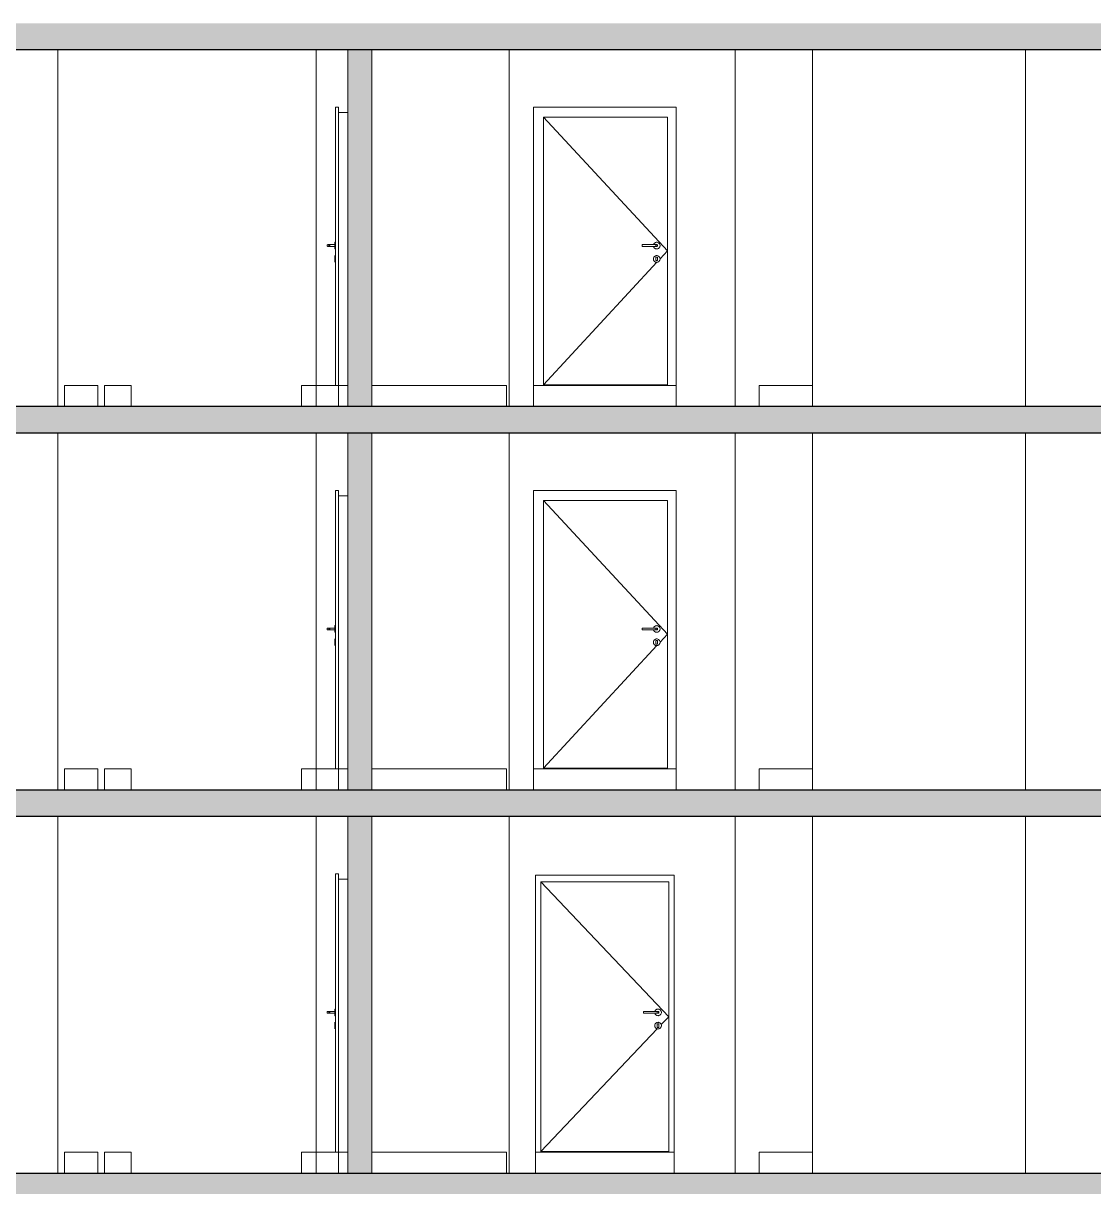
# Model space of a CAD drawing. Header units: metres. Extents: x -4.8 to 35.9, y -7 to 21.5.
# Drawn here: x 3.61 to 11.65, y 2.77 to 11.51 of the extents above; entities that cross this region are included whole.
import ezdxf

# ---------------------------------------------------------------- set-up
doc = ezdxf.new("R2010")
doc.units = ezdxf.units.M
doc.header["$MEASUREMENT"] = 0
doc.set_wipeout_variables(frame=1)
doc.linetypes.add('Wipeout_Contour', pattern=[1, 0, -1])
for name, color, linetype in [('E_Schnitt E RB_1_0', 7, 'Continuous'), ('E_Schnitt E RB_1_120 Wand Innen tragend', 7, 'Continuous'), ('E_Schnitt E RB_1_150 Stütze', 7, 'Continuous'), ('E_Schnitt E RB_1_210 Decke', 7, 'Continuous'), ('E_Schnitt E RB_1_270 Deckendurchbruchsymbol', 7, 'Continuous')]:
    doc.layers.add(name, color=color, linetype=linetype)

msp = doc.modelspace()

# ---------------------------------------------------------------- wipeouts: each hides what was drawn before it
at = {"color": 254, "linetype": 'Wipeout_Contour', "lineweight": 0, "ltscale": 109.05175}
msp.add_wipeout([(-4.7741, -6.95), (35.8884, -6.95), (35.8884, 21.5), (-4.7741, 21.5)], dxfattribs=at).dxf.layer = 'E_Schnitt E RB_1_0'

# ---------------------------------------------------------------- next in the draw order: hatches: boundary and pattern name
at = {"layer": 'E_Schnitt E RB_1_120 Wand Innen tragend', "linetype": 'Continuous', "lineweight": 0, "true_color": 0x000000}
for points in [[(6.045, 11.31), (6.045, 8.63), (6.225, 8.63), (6.225, 11.31)], [(6.045, 8.43), (6.045, 5.75), (6.225, 5.75), (6.225, 8.43)], [(6.045, 5.55), (6.045, 2.87), (6.225, 2.87), (6.225, 5.55)]]:
    msp.add_hatch(color=18, dxfattribs=at).paths.add_polyline_path(points)
at = {"layer": 'E_Schnitt E RB_1_210 Decke', "linetype": 'Continuous', "lineweight": 0, "true_color": 0x000000}
for points in [[(0.13, 11.51), (0.13, 11.31), (14.87, 11.31), (14.87, 11.51)], [(0.13, 8.43), (14.87, 8.43), (14.87, 8.63), (0.13, 8.63)], [(0.13, 5.55), (14.87, 5.55), (14.87, 5.75), (0.13, 5.75)], [(0.13, 2.67), (14.87, 2.67), (14.87, 2.87), (0.13, 2.87)]]:
    msp.add_hatch(color=18, dxfattribs=at).paths.add_polyline_path(points)

# ---------------------------------------------------------------- next in the draw order: linework, layer by layer
at = {"layer": 'E_Schnitt E RB_1_120 Wand Innen tragend', "color": 7, "linetype": 'Continuous', "lineweight": 18, "ltscale": 1000}
for p, q in [((3.865, 8.63), (3.865, 11.31)), ((5.805, 11.31), (5.805, 8.63)), ((6.045, 11.31), (6.045, 8.63)), ((6.225, 11.31), (6.225, 8.63)), ((7.255, 8.63), (7.255, 11.31)), ((8.955, 11.31), (8.955, 8.63)), ((3.865, 5.75), (3.865, 8.43)), ((5.805, 8.43), (5.805, 5.75)), ((6.045, 8.43), (6.045, 5.75)), ((6.225, 8.43), (6.225, 5.75)), ((7.255, 5.75), (7.255, 8.43)), ((8.955, 8.43), (8.955, 5.75)), ((3.865, 2.87), (3.865, 5.55)), ((5.805, 5.55), (5.805, 2.87)), ((6.045, 5.55), (6.045, 2.87)), ((6.225, 5.55), (6.225, 2.87)), ((7.255, 2.87), (7.255, 5.55)), ((8.955, 5.55), (8.955, 2.87))]:
    msp.add_line(p, q, dxfattribs=at)
at = {"layer": 'E_Schnitt E RB_1_120 Wand Innen tragend', "color": 7, "linetype": 'Continuous', "lineweight": 13, "ltscale": 1000}
for p, q in [((5.95, 8.79), (5.95, 10.88)), ((5.975, 10.88), (5.95, 10.88)), ((5.975, 8.79), (5.975, 10.88)), ((6.015, 10.84), (5.975, 10.84)), ((6.045, 10.84), (6.015, 10.84)), ((7.44, 8.79), (7.44, 10.88)), ((7.44, 10.88), (8.51, 10.88)), ((8.51, 10.88), (8.51, 8.79)), ((7.515, 8.795), (7.515, 10.805)), ((7.515, 10.805), (8.445, 10.805)), ((7.515, 10.805), (8.445, 9.8)), ((8.445, 10.805), (8.445, 8.795)), ((5.8881, 9.8412), (5.888, 9.84)), ((5.888, 9.84), (5.8881, 9.8388)), ((5.8884, 9.8424), (5.8881, 9.8412)), ((5.8881, 9.8388), (5.8884, 9.8376)), ((5.8889, 9.8435), (5.8884, 9.8424)), ((5.8884, 9.8376), (5.8889, 9.8365)), ((5.8896, 9.8445), (5.8889, 9.8435)), ((5.8889, 9.8365), (5.8896, 9.8355)), ((5.8905, 9.8454), (5.8896, 9.8445)), ((5.8896, 9.8355), (5.8905, 9.8346)), ((5.8915, 9.8461), (5.8905, 9.8454)), ((5.8905, 9.8346), (5.8915, 9.8339)), ((5.8926, 9.8466), (5.8915, 9.8461)), ((5.8915, 9.8339), (5.8926, 9.8334)), ((5.8938, 9.8469), (5.8926, 9.8466)), ((5.8926, 9.8334), (5.8938, 9.8331)), ((5.895, 9.847), (5.8938, 9.8469)), ((5.8938, 9.8331), (5.895, 9.833)), ((5.8962, 9.8469), (5.895, 9.847)), ((5.8975, 9.847), (5.895, 9.847)), ((5.895, 9.833), (5.8962, 9.8331)), ((5.8975, 9.833), (5.895, 9.833)), ((5.8974, 9.8466), (5.8962, 9.8469)), ((5.8962, 9.8331), (5.8974, 9.8334)), ((5.8985, 9.8461), (5.8974, 9.8466)), ((5.8974, 9.8334), (5.8985, 9.8339)), ((5.9045, 9.847), (5.8975, 9.847)), ((5.9045, 9.833), (5.8975, 9.833)), ((5.8995, 9.8454), (5.8985, 9.8461)), ((5.8985, 9.8339), (5.8995, 9.8346)), ((5.9004, 9.8445), (5.8995, 9.8454)), ((5.8995, 9.8346), (5.9004, 9.8355)), ((5.9011, 9.8435), (5.9004, 9.8445)), ((5.9004, 9.8355), (5.9011, 9.8365)), ((5.9016, 9.8454), (5.9007, 9.8461)), ((5.9007, 9.8339), (5.9016, 9.8346)), ((5.9016, 9.8424), (5.9011, 9.8435)), ((5.9011, 9.8365), (5.9016, 9.8376)), ((5.9024, 9.8445), (5.9016, 9.8454)), ((5.9019, 9.8412), (5.9016, 9.8424)), ((5.9016, 9.8376), (5.9019, 9.8388)), ((5.9016, 9.8346), (5.9024, 9.8355)), ((5.902, 9.84), (5.9019, 9.8412)), ((5.9019, 9.8388), (5.902, 9.84)), ((5.903, 9.8435), (5.9024, 9.8445)), ((5.9024, 9.8355), (5.903, 9.8365)), ((5.9034, 9.8424), (5.903, 9.8435)), ((5.903, 9.8365), (5.9034, 9.8376)), ((5.9037, 9.8412), (5.9034, 9.8424)), ((5.9034, 9.8376), (5.9037, 9.8388)), ((5.9038, 9.84), (5.9037, 9.8412)), ((5.9037, 9.8388), (5.9038, 9.84)), ((5.914, 9.847), (5.9045, 9.847)), ((5.914, 9.833), (5.9045, 9.833)), ((5.9068, 9.8454), (5.9063, 9.8461)), ((5.9063, 9.8339), (5.9068, 9.8346)), ((5.9073, 9.8445), (5.9068, 9.8454)), ((5.9068, 9.8346), (5.9073, 9.8355)), ((5.9076, 9.8435), (5.9073, 9.8445)), ((5.9073, 9.8355), (5.9076, 9.8365)), ((5.9079, 9.8424), (5.9076, 9.8435)), ((5.9076, 9.8365), (5.9079, 9.8376)), ((5.9081, 9.8412), (5.9079, 9.8424)), ((5.9079, 9.8376), (5.9081, 9.8388)), ((5.9081, 9.84), (5.9081, 9.8412)), ((5.9081, 9.8388), (5.9081, 9.84)), ((5.945, 9.847), (5.914, 9.847)), ((5.945, 9.833), (5.914, 9.833)), ((5.945, 9.8646), (5.945, 9.865)), ((5.95, 9.865), (5.945, 9.865)), ((5.945, 9.8635), (5.945, 9.8646)), ((5.945, 9.8617), (5.945, 9.8635)), ((5.945, 9.8592), (5.945, 9.8617)), ((5.945, 9.8561), (5.945, 9.8592)), ((5.945, 9.8525), (5.945, 9.8561)), ((5.945, 9.8486), (5.945, 9.8525)), ((5.945, 9.8443), (5.945, 9.8486)), ((5.945, 9.84), (5.945, 9.8443)), ((5.945, 9.8357), (5.945, 9.84)), ((5.945, 9.8314), (5.945, 9.8357)), ((5.945, 9.8275), (5.945, 9.8314)), ((5.945, 9.8239), (5.945, 9.8275)), ((5.945, 9.8208), (5.945, 9.8239)), ((5.945, 9.8183), (5.945, 9.8208)), ((5.945, 9.8165), (5.945, 9.8183)), ((5.945, 9.8154), (5.945, 9.8165)), ((5.945, 9.815), (5.945, 9.8154)), ((5.95, 9.815), (5.945, 9.815)), ((8.255, 9.847), (8.255, 9.8469)), ((8.346, 9.847), (8.255, 9.847)), ((8.255, 9.8469), (8.255, 9.8466)), ((8.255, 9.8466), (8.255, 9.8461)), ((8.255, 9.8461), (8.255, 9.8454)), ((8.255, 9.8454), (8.255, 9.8445)), ((8.255, 9.8445), (8.255, 9.8435)), ((8.255, 9.8435), (8.255, 9.8424)), ((8.255, 9.8424), (8.255, 9.8412)), ((8.255, 9.8412), (8.255, 9.84)), ((8.255, 9.84), (8.255, 9.8388)), ((8.255, 9.8388), (8.255, 9.8376)), ((8.255, 9.8376), (8.255, 9.8365)), ((8.255, 9.8365), (8.255, 9.8355)), ((8.255, 9.8355), (8.255, 9.8346)), ((8.255, 9.8346), (8.255, 9.8339)), ((8.255, 9.8339), (8.255, 9.8334)), ((8.255, 9.8334), (8.255, 9.8331)), ((8.255, 9.8331), (8.255, 9.833)), ((8.346, 9.833), (8.255, 9.833)), ((8.3411, 9.847), (8.3415, 9.8486)), ((8.3415, 9.8314), (8.3411, 9.833)), ((8.3415, 9.8486), (8.3433, 9.8525)), ((8.3433, 9.8275), (8.3415, 9.8314)), ((8.3433, 9.8525), (8.3458, 9.8561)), ((8.3458, 9.8239), (8.3433, 9.8275)), ((8.3458, 9.8561), (8.3489, 9.8592)), ((8.3489, 9.8208), (8.3458, 9.8239)), ((8.3555, 9.847), (8.346, 9.847)), ((8.3555, 9.833), (8.346, 9.833)), ((8.3489, 9.8592), (8.3525, 9.8617)), ((8.3525, 9.8183), (8.3489, 9.8208)), ((8.3525, 9.8617), (8.3564, 9.8635)), ((8.3564, 9.8165), (8.3525, 9.8183)), ((8.3625, 9.847), (8.3555, 9.847)), ((8.3625, 9.833), (8.3555, 9.833)), ((8.3564, 9.8635), (8.3607, 9.8646)), ((8.3607, 9.8154), (8.3564, 9.8165)), ((8.3573, 9.8461), (8.3578, 9.8454)), ((8.3578, 9.8346), (8.3573, 9.8339)), ((8.3578, 9.8454), (8.3583, 9.8445)), ((8.3583, 9.8355), (8.3578, 9.8346)), ((8.3583, 9.8445), (8.3586, 9.8435)), ((8.3586, 9.8365), (8.3583, 9.8355)), ((8.3586, 9.8435), (8.3589, 9.8424)), ((8.3589, 9.8376), (8.3586, 9.8365)), ((8.3589, 9.8424), (8.3591, 9.8412)), ((8.3591, 9.8388), (8.3589, 9.8376)), ((8.3591, 9.8412), (8.3591, 9.84)), ((8.3591, 9.84), (8.3591, 9.8388)), ((8.3607, 9.8646), (8.365, 9.865)), ((8.365, 9.815), (8.3607, 9.8154)), ((8.365, 9.847), (8.3625, 9.847)), ((8.365, 9.833), (8.3625, 9.833)), ((8.365, 9.865), (8.3693, 9.8646)), ((8.365, 9.847), (8.3662, 9.8469)), ((8.3662, 9.8331), (8.365, 9.833)), ((8.3693, 9.8154), (8.365, 9.815)), ((8.3656, 9.8461), (8.3665, 9.8454)), ((8.3665, 9.8346), (8.3656, 9.8339)), ((8.3662, 9.8469), (8.3674, 9.8466)), ((8.3674, 9.8334), (8.3662, 9.8331)), ((8.3665, 9.8454), (8.3673, 9.8445)), ((8.3673, 9.8355), (8.3665, 9.8346)), ((8.3673, 9.8445), (8.3679, 9.8435)), ((8.3679, 9.8365), (8.3673, 9.8355)), ((8.3674, 9.8466), (8.3685, 9.8461)), ((8.3685, 9.8339), (8.3674, 9.8334)), ((8.3679, 9.8435), (8.3684, 9.8424)), ((8.3684, 9.8376), (8.3679, 9.8365)), ((8.3684, 9.8424), (8.3686, 9.8412)), ((8.3686, 9.8388), (8.3684, 9.8376)), ((8.3685, 9.8461), (8.3695, 9.8454)), ((8.3695, 9.8346), (8.3685, 9.8339)), ((8.3686, 9.8412), (8.3687, 9.84)), ((8.3687, 9.84), (8.3686, 9.8388)), ((8.3693, 9.8646), (8.3736, 9.8635)), ((8.3736, 9.8165), (8.3693, 9.8154)), ((8.3695, 9.8454), (8.3704, 9.8445)), ((8.3704, 9.8355), (8.3695, 9.8346)), ((8.3704, 9.8445), (8.3711, 9.8435)), ((8.3711, 9.8365), (8.3704, 9.8355)), ((8.3711, 9.8435), (8.3716, 9.8424)), ((8.3716, 9.8376), (8.3711, 9.8365)), ((8.3716, 9.8424), (8.3719, 9.8412)), ((8.3719, 9.8388), (8.3716, 9.8376)), ((8.3719, 9.8412), (8.372, 9.84)), ((8.372, 9.84), (8.3719, 9.8388)), ((8.3736, 9.8635), (8.3775, 9.8617)), ((8.3775, 9.8183), (8.3736, 9.8165)), ((8.3775, 9.8617), (8.3811, 9.8592)), ((8.3811, 9.8208), (8.3775, 9.8183)), ((8.3811, 9.8592), (8.3842, 9.8561)), ((8.3842, 9.8239), (8.3811, 9.8208)), ((8.3842, 9.8561), (8.3867, 9.8525)), ((8.3867, 9.8275), (8.3842, 9.8239)), ((8.3867, 9.8525), (8.3885, 9.8486)), ((8.3885, 9.8314), (8.3867, 9.8275)), ((8.3885, 9.8486), (8.3896, 9.8443)), ((8.3896, 9.8357), (8.3885, 9.8314)), ((8.3896, 9.8443), (8.39, 9.84)), ((8.39, 9.84), (8.3896, 9.8357)), ((8.39, 9.7405), (8.445, 9.8)), ((5.945, 9.7646), (5.945, 9.765)), ((5.945, 9.7635), (5.945, 9.7646)), ((5.945, 9.7617), (5.945, 9.7635)), ((5.945, 9.7592), (5.945, 9.7617)), ((5.945, 9.7561), (5.945, 9.7592)), ((5.945, 9.7525), (5.945, 9.7561)), ((5.945, 9.7486), (5.945, 9.7525)), ((5.945, 9.7443), (5.945, 9.7486)), ((5.945, 9.74), (5.945, 9.7443)), ((5.945, 9.7357), (5.945, 9.74)), ((5.945, 9.7314), (5.945, 9.7357)), ((5.945, 9.7275), (5.945, 9.7314)), ((5.945, 9.7239), (5.945, 9.7275)), ((5.945, 9.7208), (5.945, 9.7239)), ((5.945, 9.7183), (5.945, 9.7208)), ((5.945, 9.7165), (5.945, 9.7183)), ((5.945, 9.7154), (5.945, 9.7165)), ((5.945, 9.715), (5.945, 9.7154)), ((7.515, 8.795), (8.3665, 9.7151)), ((8.34, 9.74), (8.3404, 9.7443)), ((8.3404, 9.7357), (8.34, 9.74)), ((8.3404, 9.7443), (8.3415, 9.7486)), ((8.3415, 9.7314), (8.3404, 9.7357)), ((8.3415, 9.7486), (8.3433, 9.7525)), ((8.3433, 9.7275), (8.3415, 9.7314)), ((8.3433, 9.7525), (8.3458, 9.7561)), ((8.3458, 9.7239), (8.3433, 9.7275)), ((8.3458, 9.7561), (8.3489, 9.7592)), ((8.3489, 9.7208), (8.3458, 9.7239)), ((8.3489, 9.7592), (8.3525, 9.7617)), ((8.3525, 9.7183), (8.3489, 9.7208)), ((8.3525, 9.7617), (8.3564, 9.7635)), ((8.3564, 9.7165), (8.3525, 9.7183)), ((8.3564, 9.7635), (8.3607, 9.7646)), ((8.3607, 9.7154), (8.3564, 9.7165)), ((8.371, 9.753), (8.359, 9.753)), ((8.359, 9.753), (8.359, 9.727)), ((8.359, 9.727), (8.371, 9.727)), ((8.3607, 9.7646), (8.365, 9.765)), ((8.365, 9.715), (8.3607, 9.7154)), ((8.365, 9.765), (8.3693, 9.7646)), ((8.3693, 9.7154), (8.365, 9.715)), ((8.3693, 9.7646), (8.3736, 9.7635)), ((8.3736, 9.7165), (8.3693, 9.7154)), ((8.371, 9.727), (8.371, 9.753)), ((8.3736, 9.7635), (8.3775, 9.7617)), ((8.3775, 9.7183), (8.3736, 9.7165)), ((8.3775, 9.7617), (8.3811, 9.7592)), ((8.3811, 9.7208), (8.3775, 9.7183)), ((8.3811, 9.7592), (8.3842, 9.7561)), ((8.3842, 9.7239), (8.3811, 9.7208)), ((8.3842, 9.7561), (8.3867, 9.7525)), ((8.3867, 9.7275), (8.3842, 9.7239)), ((8.3867, 9.7525), (8.3885, 9.7486)), ((8.3885, 9.7314), (8.3867, 9.7275)), ((8.3885, 9.7486), (8.3896, 9.7443)), ((8.3896, 9.7357), (8.3885, 9.7314)), ((8.3896, 9.7443), (8.39, 9.74)), ((8.39, 9.74), (8.3896, 9.7357)), ((5.975, 8.63), (5.975, 8.79)), ((7.44, 8.63), (7.44, 8.79)), ((7.48, 8.79), (7.44, 8.79)), ((7.515, 8.79), (7.48, 8.79)), ((8.445, 8.795), (7.515, 8.795)), ((7.515, 8.795), (7.515, 8.79)), ((7.515, 8.79), (8.445, 8.79)), ((7.53, 8.795), (7.53, 8.79)), ((8.43, 8.79), (8.43, 8.795)), ((8.445, 8.79), (8.445, 8.795)), ((8.47, 8.79), (8.445, 8.79)), ((8.51, 8.79), (8.47, 8.79)), ((8.51, 8.79), (8.51, 8.63)), ((5.95, 5.91), (5.95, 8)), ((5.975, 8), (5.95, 8)), ((5.975, 5.91), (5.975, 8)), ((6.015, 7.96), (5.975, 7.96)), ((6.045, 7.96), (6.015, 7.96)), ((7.44, 5.91), (7.44, 8)), ((7.44, 8), (8.51, 8)), ((8.51, 8), (8.51, 5.91)), ((7.515, 5.915), (7.515, 7.925)), ((7.515, 7.925), (8.445, 7.925)), ((7.515, 7.925), (8.445, 6.92)), ((8.445, 7.925), (8.445, 5.915)), ((5.8881, 6.9612), (5.888, 6.96)), ((5.888, 6.96), (5.8881, 6.9588)), ((5.8884, 6.9624), (5.8881, 6.9612)), ((5.8881, 6.9588), (5.8884, 6.9576)), ((5.8889, 6.9635), (5.8884, 6.9624)), ((5.8884, 6.9576), (5.8889, 6.9565)), ((5.8896, 6.9645), (5.8889, 6.9635)), ((5.8889, 6.9565), (5.8896, 6.9555)), ((5.8905, 6.9654), (5.8896, 6.9645)), ((5.8896, 6.9555), (5.8905, 6.9546)), ((5.8915, 6.9661), (5.8905, 6.9654)), ((5.8905, 6.9546), (5.8915, 6.9539)), ((5.8926, 6.9666), (5.8915, 6.9661)), ((5.8915, 6.9539), (5.8926, 6.9534)), ((5.8938, 6.9669), (5.8926, 6.9666)), ((5.8926, 6.9534), (5.8938, 6.9531)), ((5.895, 6.967), (5.8938, 6.9669)), ((5.8938, 6.9531), (5.895, 6.953)), ((5.8962, 6.9669), (5.895, 6.967)), ((5.8975, 6.967), (5.895, 6.967)), ((5.895, 6.953), (5.8962, 6.9531)), ((5.8975, 6.953), (5.895, 6.953)), ((5.8974, 6.9666), (5.8962, 6.9669)), ((5.8962, 6.9531), (5.8974, 6.9534)), ((5.8985, 6.9661), (5.8974, 6.9666)), ((5.8974, 6.9534), (5.8985, 6.9539)), ((5.9045, 6.967), (5.8975, 6.967)), ((5.9045, 6.953), (5.8975, 6.953)), ((5.8995, 6.9654), (5.8985, 6.9661)), ((5.8985, 6.9539), (5.8995, 6.9546)), ((5.9004, 6.9645), (5.8995, 6.9654)), ((5.8995, 6.9546), (5.9004, 6.9555)), ((5.9011, 6.9635), (5.9004, 6.9645)), ((5.9004, 6.9555), (5.9011, 6.9565)), ((5.9016, 6.9654), (5.9007, 6.9661)), ((5.9007, 6.9539), (5.9016, 6.9546)), ((5.9016, 6.9624), (5.9011, 6.9635)), ((5.9011, 6.9565), (5.9016, 6.9576)), ((5.9024, 6.9645), (5.9016, 6.9654)), ((5.9019, 6.9612), (5.9016, 6.9624)), ((5.9016, 6.9576), (5.9019, 6.9588)), ((5.9016, 6.9546), (5.9024, 6.9555)), ((5.902, 6.96), (5.9019, 6.9612)), ((5.9019, 6.9588), (5.902, 6.96)), ((5.903, 6.9635), (5.9024, 6.9645)), ((5.9024, 6.9555), (5.903, 6.9565)), ((5.9034, 6.9624), (5.903, 6.9635)), ((5.903, 6.9565), (5.9034, 6.9576)), ((5.9037, 6.9612), (5.9034, 6.9624)), ((5.9034, 6.9576), (5.9037, 6.9588)), ((5.9038, 6.96), (5.9037, 6.9612)), ((5.9037, 6.9588), (5.9038, 6.96)), ((5.914, 6.967), (5.9045, 6.967)), ((5.914, 6.953), (5.9045, 6.953)), ((5.9068, 6.9654), (5.9063, 6.9661)), ((5.9063, 6.9539), (5.9068, 6.9546)), ((5.9073, 6.9645), (5.9068, 6.9654)), ((5.9068, 6.9546), (5.9073, 6.9555)), ((5.9076, 6.9635), (5.9073, 6.9645)), ((5.9073, 6.9555), (5.9076, 6.9565)), ((5.9079, 6.9624), (5.9076, 6.9635)), ((5.9076, 6.9565), (5.9079, 6.9576)), ((5.9081, 6.9612), (5.9079, 6.9624)), ((5.9079, 6.9576), (5.9081, 6.9588)), ((5.9081, 6.96), (5.9081, 6.9612)), ((5.9081, 6.9588), (5.9081, 6.96)), ((5.945, 6.967), (5.914, 6.967)), ((5.945, 6.953), (5.914, 6.953)), ((5.945, 6.9846), (5.945, 6.985)), ((5.95, 6.985), (5.945, 6.985)), ((5.945, 6.9835), (5.945, 6.9846)), ((5.945, 6.9817), (5.945, 6.9835)), ((5.945, 6.9792), (5.945, 6.9817)), ((5.945, 6.9761), (5.945, 6.9792)), ((5.945, 6.9725), (5.945, 6.9761)), ((5.945, 6.9686), (5.945, 6.9725)), ((5.945, 6.9643), (5.945, 6.9686)), ((5.945, 6.96), (5.945, 6.9643)), ((5.945, 6.9557), (5.945, 6.96)), ((5.945, 6.9514), (5.945, 6.9557)), ((5.945, 6.9475), (5.945, 6.9514)), ((5.945, 6.9439), (5.945, 6.9475)), ((5.945, 6.9408), (5.945, 6.9439)), ((5.945, 6.9383), (5.945, 6.9408)), ((5.945, 6.9365), (5.945, 6.9383)), ((5.945, 6.9354), (5.945, 6.9365)), ((5.945, 6.935), (5.945, 6.9354)), ((5.95, 6.935), (5.945, 6.935)), ((8.255, 6.967), (8.255, 6.9669)), ((8.346, 6.967), (8.255, 6.967)), ((8.255, 6.9669), (8.255, 6.9666)), ((8.255, 6.9666), (8.255, 6.9661)), ((8.255, 6.9661), (8.255, 6.9654)), ((8.255, 6.9654), (8.255, 6.9645)), ((8.255, 6.9645), (8.255, 6.9635)), ((8.255, 6.9635), (8.255, 6.9624)), ((8.255, 6.9624), (8.255, 6.9612)), ((8.255, 6.9612), (8.255, 6.96)), ((8.255, 6.96), (8.255, 6.9588)), ((8.255, 6.9588), (8.255, 6.9576)), ((8.255, 6.9576), (8.255, 6.9565)), ((8.255, 6.9565), (8.255, 6.9555)), ((8.255, 6.9555), (8.255, 6.9546)), ((8.255, 6.9546), (8.255, 6.9539)), ((8.255, 6.9539), (8.255, 6.9534)), ((8.255, 6.9534), (8.255, 6.9531)), ((8.255, 6.9531), (8.255, 6.953)), ((8.346, 6.953), (8.255, 6.953)), ((8.3411, 6.967), (8.3415, 6.9686)), ((8.3415, 6.9514), (8.3411, 6.953)), ((8.3415, 6.9686), (8.3433, 6.9725)), ((8.3433, 6.9475), (8.3415, 6.9514)), ((8.3433, 6.9725), (8.3458, 6.9761)), ((8.3458, 6.9439), (8.3433, 6.9475)), ((8.3458, 6.9761), (8.3489, 6.9792)), ((8.3489, 6.9408), (8.3458, 6.9439)), ((8.3555, 6.967), (8.346, 6.967)), ((8.3555, 6.953), (8.346, 6.953)), ((8.3489, 6.9792), (8.3525, 6.9817)), ((8.3525, 6.9383), (8.3489, 6.9408)), ((8.3525, 6.9817), (8.3564, 6.9835)), ((8.3564, 6.9365), (8.3525, 6.9383)), ((8.3625, 6.967), (8.3555, 6.967)), ((8.3625, 6.953), (8.3555, 6.953)), ((8.3564, 6.9835), (8.3607, 6.9846)), ((8.3607, 6.9354), (8.3564, 6.9365)), ((8.3573, 6.9661), (8.3578, 6.9654)), ((8.3578, 6.9546), (8.3573, 6.9539)), ((8.3578, 6.9654), (8.3583, 6.9645)), ((8.3583, 6.9555), (8.3578, 6.9546)), ((8.3583, 6.9645), (8.3586, 6.9635)), ((8.3586, 6.9565), (8.3583, 6.9555)), ((8.3586, 6.9635), (8.3589, 6.9624)), ((8.3589, 6.9576), (8.3586, 6.9565)), ((8.3589, 6.9624), (8.3591, 6.9612)), ((8.3591, 6.9588), (8.3589, 6.9576)), ((8.3591, 6.9612), (8.3591, 6.96)), ((8.3591, 6.96), (8.3591, 6.9588)), ((8.3607, 6.9846), (8.365, 6.985)), ((8.365, 6.935), (8.3607, 6.9354)), ((8.365, 6.967), (8.3625, 6.967)), ((8.365, 6.953), (8.3625, 6.953)), ((8.365, 6.985), (8.3693, 6.9846)), ((8.365, 6.967), (8.3662, 6.9669)), ((8.3662, 6.9531), (8.365, 6.953)), ((8.3693, 6.9354), (8.365, 6.935)), ((8.3656, 6.9661), (8.3665, 6.9654)), ((8.3665, 6.9546), (8.3656, 6.9539)), ((8.3662, 6.9669), (8.3674, 6.9666)), ((8.3674, 6.9534), (8.3662, 6.9531)), ((8.3665, 6.9654), (8.3673, 6.9645)), ((8.3673, 6.9555), (8.3665, 6.9546)), ((8.3673, 6.9645), (8.3679, 6.9635)), ((8.3679, 6.9565), (8.3673, 6.9555)), ((8.3674, 6.9666), (8.3685, 6.9661)), ((8.3685, 6.9539), (8.3674, 6.9534)), ((8.3679, 6.9635), (8.3684, 6.9624)), ((8.3684, 6.9576), (8.3679, 6.9565)), ((8.3684, 6.9624), (8.3686, 6.9612)), ((8.3686, 6.9588), (8.3684, 6.9576)), ((8.3685, 6.9661), (8.3695, 6.9654)), ((8.3695, 6.9546), (8.3685, 6.9539)), ((8.3686, 6.9612), (8.3687, 6.96)), ((8.3687, 6.96), (8.3686, 6.9588)), ((8.3693, 6.9846), (8.3736, 6.9835)), ((8.3736, 6.9365), (8.3693, 6.9354)), ((8.3695, 6.9654), (8.3704, 6.9645)), ((8.3704, 6.9555), (8.3695, 6.9546)), ((8.3704, 6.9645), (8.3711, 6.9635)), ((8.3711, 6.9565), (8.3704, 6.9555)), ((8.3711, 6.9635), (8.3716, 6.9624)), ((8.3716, 6.9576), (8.3711, 6.9565)), ((8.3716, 6.9624), (8.3719, 6.9612)), ((8.3719, 6.9588), (8.3716, 6.9576)), ((8.3719, 6.9612), (8.372, 6.96)), ((8.372, 6.96), (8.3719, 6.9588)), ((8.3736, 6.9835), (8.3775, 6.9817)), ((8.3775, 6.9383), (8.3736, 6.9365)), ((8.3775, 6.9817), (8.3811, 6.9792)), ((8.3811, 6.9408), (8.3775, 6.9383)), ((8.3811, 6.9792), (8.3842, 6.9761)), ((8.3842, 6.9439), (8.3811, 6.9408)), ((8.3842, 6.9761), (8.3867, 6.9725)), ((8.3867, 6.9475), (8.3842, 6.9439)), ((8.3867, 6.9725), (8.3885, 6.9686)), ((8.3885, 6.9514), (8.3867, 6.9475)), ((8.3885, 6.9686), (8.3896, 6.9643)), ((8.3896, 6.9557), (8.3885, 6.9514)), ((8.3896, 6.9643), (8.39, 6.96)), ((8.39, 6.96), (8.3896, 6.9557)), ((8.39, 6.8605), (8.445, 6.92)), ((5.945, 6.8846), (5.945, 6.885)), ((5.945, 6.8835), (5.945, 6.8846)), ((5.945, 6.8817), (5.945, 6.8835)), ((5.945, 6.8792), (5.945, 6.8817)), ((5.945, 6.8761), (5.945, 6.8792)), ((5.945, 6.8725), (5.945, 6.8761)), ((5.945, 6.8686), (5.945, 6.8725)), ((5.945, 6.8643), (5.945, 6.8686)), ((5.945, 6.86), (5.945, 6.8643)), ((5.945, 6.8557), (5.945, 6.86)), ((5.945, 6.8514), (5.945, 6.8557)), ((5.945, 6.8475), (5.945, 6.8514)), ((5.945, 6.8439), (5.945, 6.8475)), ((5.945, 6.8408), (5.945, 6.8439)), ((5.945, 6.8383), (5.945, 6.8408)), ((5.945, 6.8365), (5.945, 6.8383)), ((5.945, 6.8354), (5.945, 6.8365)), ((5.945, 6.835), (5.945, 6.8354)), ((7.515, 5.915), (8.3665, 6.8351)), ((8.34, 6.86), (8.3404, 6.8643)), ((8.3404, 6.8557), (8.34, 6.86)), ((8.3404, 6.8643), (8.3415, 6.8686)), ((8.3415, 6.8514), (8.3404, 6.8557)), ((8.3415, 6.8686), (8.3433, 6.8725)), ((8.3433, 6.8475), (8.3415, 6.8514)), ((8.3433, 6.8725), (8.3458, 6.8761)), ((8.3458, 6.8439), (8.3433, 6.8475)), ((8.3458, 6.8761), (8.3489, 6.8792)), ((8.3489, 6.8408), (8.3458, 6.8439)), ((8.3489, 6.8792), (8.3525, 6.8817)), ((8.3525, 6.8383), (8.3489, 6.8408)), ((8.3525, 6.8817), (8.3564, 6.8835)), ((8.3564, 6.8365), (8.3525, 6.8383)), ((8.3564, 6.8835), (8.3607, 6.8846)), ((8.3607, 6.8354), (8.3564, 6.8365)), ((8.371, 6.873), (8.359, 6.873)), ((8.359, 6.873), (8.359, 6.847)), ((8.359, 6.847), (8.371, 6.847)), ((8.3607, 6.8846), (8.365, 6.885)), ((8.365, 6.835), (8.3607, 6.8354)), ((8.365, 6.885), (8.3693, 6.8846)), ((8.3693, 6.8354), (8.365, 6.835)), ((8.3693, 6.8846), (8.3736, 6.8835)), ((8.3736, 6.8365), (8.3693, 6.8354)), ((8.371, 6.847), (8.371, 6.873)), ((8.3736, 6.8835), (8.3775, 6.8817)), ((8.3775, 6.8383), (8.3736, 6.8365)), ((8.3775, 6.8817), (8.3811, 6.8792)), ((8.3811, 6.8408), (8.3775, 6.8383)), ((8.3811, 6.8792), (8.3842, 6.8761)), ((8.3842, 6.8439), (8.3811, 6.8408)), ((8.3842, 6.8761), (8.3867, 6.8725)), ((8.3867, 6.8475), (8.3842, 6.8439)), ((8.3867, 6.8725), (8.3885, 6.8686)), ((8.3885, 6.8514), (8.3867, 6.8475)), ((8.3885, 6.8686), (8.3896, 6.8643)), ((8.3896, 6.8557), (8.3885, 6.8514)), ((8.3896, 6.8643), (8.39, 6.86)), ((8.39, 6.86), (8.3896, 6.8557)), ((5.975, 5.75), (5.975, 5.91)), ((7.44, 5.75), (7.44, 5.91)), ((7.48, 5.91), (7.44, 5.91)), ((7.515, 5.91), (7.48, 5.91)), ((8.445, 5.915), (7.515, 5.915)), ((7.515, 5.915), (7.515, 5.91)), ((7.515, 5.91), (8.445, 5.91)), ((7.53, 5.915), (7.53, 5.91)), ((8.43, 5.91), (8.43, 5.915)), ((8.445, 5.91), (8.445, 5.915)), ((8.47, 5.91), (8.445, 5.91)), ((8.51, 5.91), (8.47, 5.91)), ((8.51, 5.91), (8.51, 5.75)), ((5.95, 3.03), (5.95, 5.12)), ((5.975, 5.12), (5.95, 5.12)), ((5.975, 3.03), (5.975, 5.12)), ((6.015, 5.08), (5.975, 5.08)), ((6.045, 5.08), (6.015, 5.08)), ((7.455, 3.03), (7.455, 5.11)), ((7.455, 5.11), (8.495, 5.11)), ((8.495, 5.11), (8.495, 3.03)), ((7.495, 3.035), (7.495, 5.06)), ((7.495, 5.06), (8.455, 5.06)), ((7.495, 5.06), (8.455, 4.0475)), ((8.455, 5.06), (8.455, 3.035)), ((5.8881, 4.0812), (5.888, 4.08)), ((5.888, 4.08), (5.8881, 4.0788)), ((5.8884, 4.0824), (5.8881, 4.0812)), ((5.8881, 4.0788), (5.8884, 4.0776)), ((5.8889, 4.0835), (5.8884, 4.0824)), ((5.8884, 4.0776), (5.8889, 4.0765)), ((5.8896, 4.0845), (5.8889, 4.0835)), ((5.8889, 4.0765), (5.8896, 4.0755)), ((5.8905, 4.0854), (5.8896, 4.0845)), ((5.8896, 4.0755), (5.8905, 4.0746)), ((5.8915, 4.0861), (5.8905, 4.0854)), ((5.8905, 4.0746), (5.8915, 4.0739)), ((5.8926, 4.0866), (5.8915, 4.0861)), ((5.8915, 4.0739), (5.8926, 4.0734)), ((5.8938, 4.0869), (5.8926, 4.0866)), ((5.8926, 4.0734), (5.8938, 4.0731)), ((5.895, 4.087), (5.8938, 4.0869)), ((5.8938, 4.0731), (5.895, 4.073)), ((5.8962, 4.0869), (5.895, 4.087)), ((5.8975, 4.087), (5.895, 4.087)), ((5.895, 4.073), (5.8962, 4.0731)), ((5.8975, 4.073), (5.895, 4.073)), ((5.8974, 4.0866), (5.8962, 4.0869)), ((5.8962, 4.0731), (5.8974, 4.0734)), ((5.8985, 4.0861), (5.8974, 4.0866)), ((5.8974, 4.0734), (5.8985, 4.0739)), ((5.9045, 4.087), (5.8975, 4.087)), ((5.9045, 4.073), (5.8975, 4.073)), ((5.8995, 4.0854), (5.8985, 4.0861)), ((5.8985, 4.0739), (5.8995, 4.0746)), ((5.9004, 4.0845), (5.8995, 4.0854)), ((5.8995, 4.0746), (5.9004, 4.0755)), ((5.9011, 4.0835), (5.9004, 4.0845)), ((5.9004, 4.0755), (5.9011, 4.0765)), ((5.9016, 4.0854), (5.9007, 4.0861)), ((5.9007, 4.0739), (5.9016, 4.0746)), ((5.9016, 4.0824), (5.9011, 4.0835)), ((5.9011, 4.0765), (5.9016, 4.0776)), ((5.9024, 4.0845), (5.9016, 4.0854)), ((5.9019, 4.0812), (5.9016, 4.0824)), ((5.9016, 4.0776), (5.9019, 4.0788)), ((5.9016, 4.0746), (5.9024, 4.0755)), ((5.902, 4.08), (5.9019, 4.0812)), ((5.9019, 4.0788), (5.902, 4.08)), ((5.903, 4.0835), (5.9024, 4.0845)), ((5.9024, 4.0755), (5.903, 4.0765)), ((5.9034, 4.0824), (5.903, 4.0835)), ((5.903, 4.0765), (5.9034, 4.0776)), ((5.9037, 4.0812), (5.9034, 4.0824)), ((5.9034, 4.0776), (5.9037, 4.0788)), ((5.9038, 4.08), (5.9037, 4.0812)), ((5.9037, 4.0788), (5.9038, 4.08)), ((5.914, 4.087), (5.9045, 4.087)), ((5.914, 4.073), (5.9045, 4.073)), ((5.9068, 4.0854), (5.9063, 4.0861)), ((5.9063, 4.0739), (5.9068, 4.0746)), ((5.9073, 4.0845), (5.9068, 4.0854)), ((5.9068, 4.0746), (5.9073, 4.0755)), ((5.9076, 4.0835), (5.9073, 4.0845)), ((5.9073, 4.0755), (5.9076, 4.0765)), ((5.9079, 4.0824), (5.9076, 4.0835)), ((5.9076, 4.0765), (5.9079, 4.0776)), ((5.9081, 4.0812), (5.9079, 4.0824)), ((5.9079, 4.0776), (5.9081, 4.0788)), ((5.9081, 4.08), (5.9081, 4.0812)), ((5.9081, 4.0788), (5.9081, 4.08)), ((5.945, 4.087), (5.914, 4.087)), ((5.945, 4.073), (5.914, 4.073)), ((5.945, 4.1046), (5.945, 4.105)), ((5.95, 4.105), (5.945, 4.105)), ((5.945, 4.1035), (5.945, 4.1046)), ((5.945, 4.1017), (5.945, 4.1035)), ((5.945, 4.0992), (5.945, 4.1017)), ((5.945, 4.0961), (5.945, 4.0992)), ((5.945, 4.0925), (5.945, 4.0961)), ((5.945, 4.0886), (5.945, 4.0925)), ((5.945, 4.0843), (5.945, 4.0886)), ((5.945, 4.08), (5.945, 4.0843)), ((5.945, 4.0757), (5.945, 4.08)), ((5.945, 4.0714), (5.945, 4.0757)), ((5.945, 4.0675), (5.945, 4.0714)), ((5.945, 4.0639), (5.945, 4.0675)), ((5.945, 4.0608), (5.945, 4.0639)), ((5.945, 4.0583), (5.945, 4.0608)), ((5.945, 4.0565), (5.945, 4.0583)), ((5.945, 4.0554), (5.945, 4.0565)), ((5.945, 4.055), (5.945, 4.0554)), ((5.95, 4.055), (5.945, 4.055)), ((8.265, 4.087), (8.265, 4.0869)), ((8.356, 4.087), (8.265, 4.087)), ((8.265, 4.0869), (8.265, 4.0866)), ((8.265, 4.0866), (8.265, 4.0861)), ((8.265, 4.0861), (8.265, 4.0854)), ((8.265, 4.0854), (8.265, 4.0845)), ((8.265, 4.0845), (8.265, 4.0835)), ((8.265, 4.0835), (8.265, 4.0824)), ((8.265, 4.0824), (8.265, 4.0812)), ((8.265, 4.0812), (8.265, 4.08)), ((8.265, 4.08), (8.265, 4.0788)), ((8.265, 4.0788), (8.265, 4.0776)), ((8.265, 4.0776), (8.265, 4.0765)), ((8.265, 4.0765), (8.265, 4.0755)), ((8.265, 4.0755), (8.265, 4.0746)), ((8.265, 4.0746), (8.265, 4.0739)), ((8.265, 4.0739), (8.265, 4.0734)), ((8.265, 4.0734), (8.265, 4.0731)), ((8.265, 4.0731), (8.265, 4.073)), ((8.356, 4.073), (8.265, 4.073)), ((8.3511, 4.087), (8.3515, 4.0886)), ((8.3515, 4.0714), (8.3511, 4.073)), ((8.3515, 4.0886), (8.3533, 4.0925)), ((8.3533, 4.0675), (8.3515, 4.0714)), ((8.3533, 4.0925), (8.3558, 4.0961)), ((8.3558, 4.0639), (8.3533, 4.0675)), ((8.3558, 4.0961), (8.3589, 4.0992)), ((8.3589, 4.0608), (8.3558, 4.0639)), ((8.3655, 4.087), (8.356, 4.087)), ((8.3655, 4.073), (8.356, 4.073)), ((8.3589, 4.0992), (8.3625, 4.1017)), ((8.3625, 4.0583), (8.3589, 4.0608)), ((8.3625, 4.1017), (8.3664, 4.1035)), ((8.3664, 4.0565), (8.3625, 4.0583)), ((8.3725, 4.087), (8.3655, 4.087)), ((8.3725, 4.073), (8.3655, 4.073)), ((8.3664, 4.1035), (8.3707, 4.1046)), ((8.3707, 4.0554), (8.3664, 4.0565)), ((8.3673, 4.0861), (8.3678, 4.0854)), ((8.3678, 4.0746), (8.3673, 4.0739)), ((8.3678, 4.0854), (8.3683, 4.0845)), ((8.3683, 4.0755), (8.3678, 4.0746)), ((8.3683, 4.0845), (8.3686, 4.0835)), ((8.3686, 4.0765), (8.3683, 4.0755)), ((8.3686, 4.0835), (8.3689, 4.0824)), ((8.3689, 4.0776), (8.3686, 4.0765)), ((8.3689, 4.0824), (8.3691, 4.0812)), ((8.3691, 4.0788), (8.3689, 4.0776)), ((8.3691, 4.0812), (8.3691, 4.08)), ((8.3691, 4.08), (8.3691, 4.0788)), ((8.3707, 4.1046), (8.375, 4.105)), ((8.375, 4.055), (8.3707, 4.0554)), ((8.375, 4.087), (8.3725, 4.087)), ((8.375, 4.073), (8.3725, 4.073)), ((8.375, 4.105), (8.3793, 4.1046)), ((8.375, 4.087), (8.3762, 4.0869)), ((8.3762, 4.0731), (8.375, 4.073)), ((8.3793, 4.0554), (8.375, 4.055)), ((8.3756, 4.0861), (8.3765, 4.0854)), ((8.3765, 4.0746), (8.3756, 4.0739)), ((8.3762, 4.0869), (8.3774, 4.0866)), ((8.3774, 4.0734), (8.3762, 4.0731)), ((8.3765, 4.0854), (8.3773, 4.0845)), ((8.3773, 4.0755), (8.3765, 4.0746)), ((8.3773, 4.0845), (8.3779, 4.0835)), ((8.3779, 4.0765), (8.3773, 4.0755)), ((8.3774, 4.0866), (8.3785, 4.0861)), ((8.3785, 4.0739), (8.3774, 4.0734)), ((8.3779, 4.0835), (8.3784, 4.0824)), ((8.3784, 4.0776), (8.3779, 4.0765)), ((8.3784, 4.0824), (8.3786, 4.0812)), ((8.3786, 4.0788), (8.3784, 4.0776)), ((8.3785, 4.0861), (8.3795, 4.0854)), ((8.3795, 4.0746), (8.3785, 4.0739)), ((8.3786, 4.0812), (8.3787, 4.08)), ((8.3787, 4.08), (8.3786, 4.0788)), ((8.3793, 4.1046), (8.3836, 4.1035)), ((8.3836, 4.0565), (8.3793, 4.0554)), ((8.3795, 4.0854), (8.3804, 4.0845)), ((8.3804, 4.0755), (8.3795, 4.0746)), ((8.3804, 4.0845), (8.3811, 4.0835)), ((8.3811, 4.0765), (8.3804, 4.0755)), ((8.3811, 4.0835), (8.3816, 4.0824)), ((8.3816, 4.0776), (8.3811, 4.0765)), ((8.3816, 4.0824), (8.3819, 4.0812)), ((8.3819, 4.0788), (8.3816, 4.0776)), ((8.3819, 4.0812), (8.382, 4.08)), ((8.382, 4.08), (8.3819, 4.0788)), ((8.3836, 4.1035), (8.3875, 4.1017)), ((8.3875, 4.0583), (8.3836, 4.0565)), ((8.3875, 4.1017), (8.3911, 4.0992)), ((8.3911, 4.0608), (8.3875, 4.0583)), ((8.3911, 4.0992), (8.3942, 4.0961)), ((8.3942, 4.0639), (8.3911, 4.0608)), ((8.3942, 4.0961), (8.3967, 4.0925)), ((8.3967, 4.0675), (8.3942, 4.0639)), ((8.3967, 4.0925), (8.3985, 4.0886)), ((8.3985, 4.0714), (8.3967, 4.0675)), ((8.3985, 4.0886), (8.3996, 4.0843)), ((8.3996, 4.0757), (8.3985, 4.0714)), ((8.3986, 3.988), (8.455, 4.0475)), ((8.3996, 4.0843), (8.4, 4.08)), ((8.4, 4.08), (8.3996, 4.0757)), ((5.945, 4.0046), (5.945, 4.005)), ((5.945, 4.0035), (5.945, 4.0046)), ((5.945, 4.0017), (5.945, 4.0035)), ((5.945, 3.9992), (5.945, 4.0017)), ((5.945, 3.9961), (5.945, 3.9992)), ((5.945, 3.9925), (5.945, 3.9961)), ((5.945, 3.9886), (5.945, 3.9925)), ((5.945, 3.9843), (5.945, 3.9886)), ((5.945, 3.98), (5.945, 3.9843)), ((5.945, 3.9757), (5.945, 3.98)), ((5.945, 3.9714), (5.945, 3.9757)), ((5.945, 3.9675), (5.945, 3.9714)), ((5.945, 3.9639), (5.945, 3.9675)), ((5.945, 3.9608), (5.945, 3.9639)), ((5.945, 3.9583), (5.945, 3.9608)), ((5.945, 3.9565), (5.945, 3.9583)), ((5.945, 3.9554), (5.945, 3.9565)), ((5.945, 3.955), (5.945, 3.9554)), ((7.495, 3.035), (8.3683, 3.956)), ((8.35, 3.98), (8.3504, 3.9843)), ((8.3504, 3.9757), (8.35, 3.98)), ((8.3504, 3.9843), (8.3515, 3.9886)), ((8.3515, 3.9714), (8.3504, 3.9757)), ((8.3515, 3.9886), (8.3533, 3.9925)), ((8.3533, 3.9675), (8.3515, 3.9714)), ((8.3533, 3.9925), (8.3558, 3.9961)), ((8.3558, 3.9639), (8.3533, 3.9675)), ((8.3558, 3.9961), (8.3589, 3.9992)), ((8.3589, 3.9608), (8.3558, 3.9639)), ((8.3589, 3.9992), (8.3625, 4.0017)), ((8.3625, 3.9583), (8.3589, 3.9608)), ((8.3625, 4.0017), (8.3664, 4.0035)), ((8.3664, 3.9565), (8.3625, 3.9583)), ((8.3664, 4.0035), (8.3707, 4.0046)), ((8.3707, 3.9554), (8.3664, 3.9565)), ((8.381, 3.993), (8.369, 3.993)), ((8.369, 3.993), (8.369, 3.967)), ((8.369, 3.967), (8.381, 3.967)), ((8.3707, 4.0046), (8.375, 4.005)), ((8.375, 3.955), (8.3707, 3.9554)), ((8.375, 4.005), (8.3793, 4.0046)), ((8.3793, 3.9554), (8.375, 3.955)), ((8.3787, 3.967), (8.381, 3.9695)), ((8.3793, 4.0046), (8.3836, 4.0035)), ((8.3836, 3.9565), (8.3793, 3.9554)), ((8.381, 3.967), (8.381, 3.993)), ((8.3836, 4.0035), (8.3875, 4.0017)), ((8.3875, 3.9583), (8.3836, 3.9565)), ((8.3875, 4.0017), (8.3911, 3.9992)), ((8.3911, 3.9608), (8.3875, 3.9583)), ((8.3911, 3.9992), (8.3942, 3.9961)), ((8.3942, 3.9639), (8.3911, 3.9608)), ((8.3942, 3.9961), (8.3967, 3.9925)), ((8.3967, 3.9675), (8.3942, 3.9639)), ((8.3967, 3.9925), (8.3985, 3.9886)), ((8.3985, 3.9714), (8.3967, 3.9675)), ((8.3985, 3.9886), (8.3996, 3.9843)), ((8.3996, 3.9757), (8.3985, 3.9714)), ((8.3996, 3.9843), (8.4, 3.98)), ((8.4, 3.98), (8.3996, 3.9757)), ((5.975, 2.87), (5.975, 3.03)), ((7.455, 2.87), (7.455, 3.03)), ((7.485, 3.03), (7.455, 3.03)), ((7.495, 3.03), (7.485, 3.03)), ((8.455, 3.035), (7.495, 3.035)), ((7.495, 3.035), (7.495, 3.03)), ((7.495, 3.03), (8.455, 3.03)), ((7.525, 3.035), (7.525, 3.03)), ((8.425, 3.03), (8.425, 3.035)), ((8.455, 3.03), (8.455, 3.035)), ((8.465, 3.03), (8.455, 3.03)), ((8.495, 3.03), (8.465, 3.03)), ((8.495, 3.03), (8.495, 2.87))]:
    msp.add_line(p, q, dxfattribs=at)
at = {"layer": 'E_Schnitt E RB_1_150 Stütze', "color": 7, "linetype": 'Continuous', "lineweight": 13, "ltscale": 1000}
for p, q in [((9.535, 8.79), (9.535, 11.31)), ((11.135, 8.63), (11.135, 11.31)), ((9.535, 5.91), (9.535, 8.43)), ((11.135, 5.75), (11.135, 8.43)), ((9.535, 3.03), (9.535, 5.55)), ((11.135, 2.87), (11.135, 5.55))]:
    msp.add_line(p, q, dxfattribs=at)
at = {"layer": 'E_Schnitt E RB_1_210 Decke', "color": 7, "linetype": 'Continuous', "lineweight": 25, "ltscale": 1000}
for p, q in [((6.225, 11.31), (6.045, 11.31)), ((6.045, 8.63), (0.31, 8.63)), ((6.225, 8.63), (6.045, 8.63)), ((6.225, 8.43), (6.045, 8.43)), ((6.045, 5.75), (0.31, 5.75)), ((6.225, 5.75), (6.045, 5.75)), ((6.225, 5.55), (6.045, 5.55)), ((6.045, 2.87), (0.31, 2.87)), ((6.225, 2.87), (6.045, 2.87))]:
    msp.add_line(p, q, dxfattribs=at)
at = {"layer": 'E_Schnitt E RB_1_210 Decke', "color": 7, "linetype": 'Continuous', "lineweight": 25, "ltscale": 1000, "flags": 128}
for points in [[(6.045, 11.31), (0.22, 11.31), (0.13, 11.31)], [(14.87, 11.31), (14.78, 11.31), (6.225, 11.31)], [(14.87, 8.63), (14.78, 8.63), (6.225, 8.63)], [(6.045, 8.43), (0.22, 8.43), (0.13, 8.43)], [(14.87, 8.43), (14.78, 8.43), (6.225, 8.43)], [(14.87, 5.75), (14.78, 5.75), (6.225, 5.75)], [(6.045, 5.55), (0.22, 5.55), (0.13, 5.55)], [(14.87, 5.55), (14.78, 5.55), (6.225, 5.55)], [(14.87, 2.87), (14.78, 2.87), (6.225, 2.87)]]:
    msp.add_lwpolyline(points, dxfattribs=at)
at = {"layer": 'E_Schnitt E RB_1_270 Deckendurchbruchsymbol', "color": 7, "linetype": 'Continuous', "lineweight": 13, "ltscale": 1000}
for p, q in [((3.915, 8.79), (4.165, 8.79)), ((3.915, 8.63), (3.915, 8.79)), ((4.165, 8.63), (4.165, 8.79)), ((4.215, 8.79), (4.415, 8.79)), ((4.215, 8.63), (4.215, 8.79)), ((4.415, 8.63), (4.415, 8.79)), ((5.695, 8.79), (6.045, 8.79)), ((5.695, 8.63), (5.695, 8.79)), ((6.225, 8.79), (7.235, 8.79)), ((7.235, 8.63), (7.235, 8.79)), ((9.135, 8.79), (9.535, 8.79)), ((9.135, 8.63), (9.135, 8.79)), ((9.535, 8.63), (9.535, 8.79)), ((3.915, 5.91), (4.165, 5.91)), ((3.915, 5.75), (3.915, 5.91)), ((4.165, 5.75), (4.165, 5.91)), ((4.215, 5.91), (4.415, 5.91)), ((4.215, 5.75), (4.215, 5.91)), ((4.415, 5.75), (4.415, 5.91)), ((5.695, 5.91), (6.045, 5.91)), ((5.695, 5.75), (5.695, 5.91)), ((6.225, 5.91), (7.235, 5.91)), ((7.235, 5.75), (7.235, 5.91)), ((9.135, 5.91), (9.535, 5.91)), ((9.135, 5.75), (9.135, 5.91)), ((9.535, 5.75), (9.535, 5.91)), ((3.915, 3.03), (4.165, 3.03)), ((3.915, 2.87), (3.915, 3.03)), ((4.165, 2.87), (4.165, 3.03)), ((4.215, 3.03), (4.415, 3.03)), ((4.215, 2.87), (4.215, 3.03)), ((4.415, 2.87), (4.415, 3.03)), ((5.695, 3.03), (6.045, 3.03)), ((5.695, 2.87), (5.695, 3.03)), ((6.225, 3.03), (7.235, 3.03)), ((7.235, 2.87), (7.235, 3.03)), ((9.135, 3.03), (9.535, 3.03)), ((9.135, 2.87), (9.135, 3.03)), ((9.535, 2.87), (9.535, 3.03))]:
    msp.add_line(p, q, dxfattribs=at)

doc.saveas('drawing.dxf')
